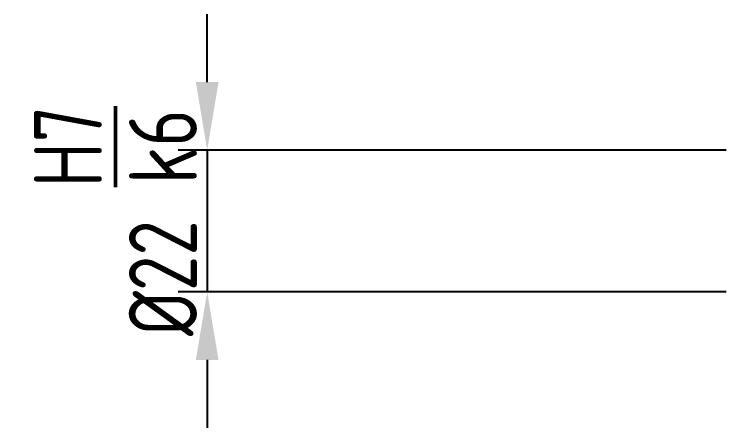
# Model space of a CAD drawing. Header units: millimetres. Extents: x -2161 to -582, y -4625 to -3434.
# Drawn here: x -1783.17 to -1746.75, y -4591.22 to -4569.92 of the extents above; entities that cross this region are included whole.
import ezdxf

# ---------------------------------------------------------------- set-up
doc = ezdxf.new("R2010")
doc.units = ezdxf.units.MM
doc.header["$LTSCALE"] = 0.5
doc.layers.add('AM_0', color=7, linetype='Continuous', lineweight=50)
doc.styles.add('MyTemplate', font='tcvn+7284-2003i.ttf', dxfattribs={"width": 0.8, "height": 3.5})
doc.dimstyles.new('Copy of MyTemplate', dxfattribs={"dimtxt": 3.5, "dimasz": 3.5, "dimexe": 1.5, "dimexo": 0, "dimtad": 1, "dimtoh": 1, "dimdec": 0, "dimlfac": 3.003, "dimdsep": 46, "dimtxsty": 'MyTemplate', "dimcen": 5, "dimclrd": 3, "dimclre": 3, "dimclrt": 1, "dimadec": 0, "dimazin": 0, "dimtfac": 1, "dimtdec": 0, "dimtmove": 0, "dimatfit": 3, "dimfxl": 1, "dimlwd": 25, "dimlwe": 25, "dimarcsym": 0})

# ---------------------------------------------------------------- blocks, each defined once
blk = doc.blocks.new('*D18')
at = {"layer": 'AM_0', "color": 3, "lineweight": 25, "transparency": 16777216}
for p, q in [((-1773.22, -4573.419), (-1773.22, -4569.919)), ((-1746.477, -4576.919), (-1774.72, -4576.919)), ((-1773.22, -4576.919), (-1773.22, -4584.219)), ((-1746.477, -4584.219), (-1774.72, -4584.219)), ((-1773.22, -4587.719), (-1773.22, -4591.219))]:
    blk.add_line(p, q, dxfattribs=at)
at = {"layer": 'AM_0', "color": 3, "transparency": 16777216}
for points in [[(-1773.804, -4573.419), (-1772.637, -4573.419), (-1773.22, -4576.919)], [(-1773.804, -4587.719), (-1772.637, -4587.719), (-1773.22, -4584.219)]]:
    blk.add_solid(points, dxfattribs=at)
at = {"layer": 'Defpoints', "color": 0, "transparency": 16777216}
for p in [(-1746.477, -4576.919), (-1773.22, -4584.219), (-1746.477, -4584.219)]:
    blk.add_point(p, dxfattribs=at)
at = {"layer": 'AM_0', "color": 1, "transparency": 16777216, "insert": (-1777.951, -4580.569), "char_height": 3.5, "attachment_point": 5, "rotation": 90, "style": 'MyTemplate'}
blk.add_mtext('%%c22{}{\\C2; \\SH7/k6;}', dxfattribs=at)

msp = doc.modelspace()

# ---------------------------------------------------------------- dimensions: what is measured, and where the dimension line sits
at = {"layer": 'AM_0'}
dim = msp.add_linear_dim(base=(-1773.22, -4584.219), p1=(-1746.477, -4576.919), p2=(-1746.477, -4584.219), angle=90, text='%%c<>{}{\\C2; \\SH7/k6;}', dimstyle='Copy of MyTemplate', override={"dimtdec": 3}, dxfattribs=at)
dim.commit()
dim.dimension.update_dxf_attribs({"geometry": '*D18', "text_midpoint": (-1773.22, -4580.569), "dimtype": 160})

doc.saveas('drawing.dxf')
